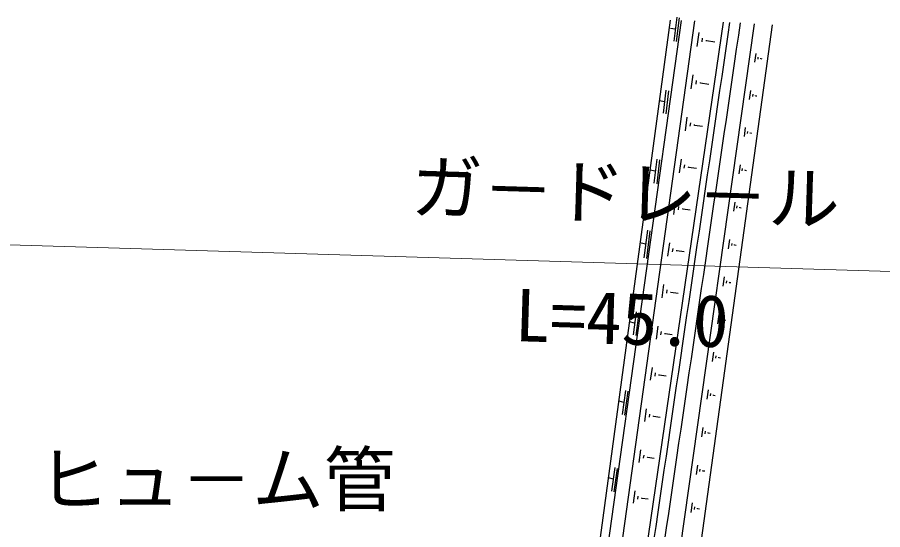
# Model space of a CAD drawing. Units: millimetres, scale not verified. Extents: x 40000 to 680000, y 20000 to 380000.
# Drawn here: x 509504 to 539760, y 340574 to 358499 of the extents above; entities that cross this region are included whole.
import ezdxf
from ezdxf.enums import TextEntityAlignment as Align

# ---------------------------------------------------------------- set-up
doc = ezdxf.new("R2010")
doc.units = ezdxf.units.MM
doc.header["$LTSCALE"] = 1000
doc.layers.add('M-BGD', color=7, linetype='Continuous', lineweight=25)
doc.layers.add('M-STR-HTXT', color=7, linetype='Continuous', lineweight=13)
doc.styles.add('@ＭＳ ゴシック', font='')
doc.styles.add('ＭＳ ゴシック', font='')
doc.styles.get('@ＭＳ ゴシック').set_extended_font_data('@MS Gothic')
doc.styles.get('ＭＳ ゴシック').set_extended_font_data('MS Gothic')

msp = doc.modelspace()

# ---------------------------------------------------------------- linework, layer by layer
at = {"layer": 'M-BGD'}
for p, q in [((528925, 333121), (532344, 358404)), ((532715, 358390), (529170, 333070)), ((529284, 330294), (533194, 358371)), ((530188, 330866), (534194, 358327)), ((531377, 330718), (535281, 358274)), ((535900, 358241), (532122, 330882)), ((532558, 358499), (532453, 357668)), ((532648, 358486), (532543, 357656)), ((534409, 358317), (534349, 357902)), ((534776, 358300), (534714, 357873)), ((532506, 358083), (532341, 358106)), ((533272, 357479), (533340, 357969)), ((533444, 357642), (533461, 357765)), ((533598, 357668), (533602, 357698)), ((533600, 357683), (533892, 357643)), ((534349, 357902), (534276, 357410)), ((534714, 357873), (534642, 357381)), ((534276, 357410), (534204, 356918)), ((534642, 357381), (534570, 356888)), ((535292, 356927), (535336, 357235)), ((535401, 357030), (535412, 357107)), ((535497, 357046), (535500, 357065)), ((535499, 357055), (535533, 357050)), ((534204, 356918), (534132, 356427)), ((534570, 356888), (534498, 356396)), ((533066, 356002), (533134, 356488)), ((534132, 356427), (534060, 355935)), ((533237, 356164), (533254, 356285)), ((533389, 356189), (533393, 356220)), ((533391, 356204), (533676, 356165)), ((534498, 356396), (534426, 355904)), ((532176, 355944), (532083, 355141)), ((532273, 355922), (532181, 355120)), ((534060, 355935), (533988, 355443)), ((534426, 355904), (534354, 355412)), ((535108, 355627), (535152, 355938)), ((532130, 355543), (531951, 355582)), ((535217, 355731), (535228, 355808)), ((535315, 355746), (535317, 355766)), ((535316, 355756), (535354, 355751)), ((533988, 355443), (533916, 354951)), ((534354, 355412), (534282, 354919)), ((532861, 354530), (532928, 355011)), ((533916, 354951), (533843, 354460)), ((534282, 354919), (534210, 354427)), ((533030, 354691), (533047, 354811)), ((533181, 354716), (533185, 354746)), ((533183, 354731), (533461, 354692)), ((534923, 354325), (534968, 354638)), ((533843, 354460), (533771, 353968)), ((534210, 354427), (534138, 353935)), ((535034, 354429), (535045, 354507)), ((535132, 354445), (535134, 354464)), ((535133, 354455), (535174, 354449)), ((533771, 353968), (533699, 353476)), ((534138, 353935), (534066, 353442)), ((531858, 353538), (531762, 352695)), ((531958, 353518), (531862, 352675)), ((532657, 353063), (532723, 353539)), ((533699, 353476), (533627, 352984)), ((534066, 353442), (533994, 352950)), ((531810, 353117), (531627, 353153)), ((532824, 353222), (532841, 353341)), ((532973, 353247), (532978, 353276)), ((532975, 353261), (533247, 353224)), ((534739, 353020), (534783, 353335)), ((534850, 353125), (534861, 353204)), ((534948, 353141), (534951, 353161)), ((534950, 353151), (534994, 353145)), ((533627, 352984), (533555, 352493)), ((533994, 352950), (533922, 352458)), ((533555, 352493), (533483, 352001)), ((533922, 352458), (533850, 351965)), ((532453, 351601), (532519, 352072)), ((533483, 352001), (533410, 351509)), ((533850, 351965), (533778, 351473)), ((534553, 351713), (534598, 352030)), ((534665, 351819), (534677, 351898)), ((532619, 351758), (532636, 351876)), ((532767, 351782), (532771, 351812)), ((532769, 351797), (533034, 351760)), ((534765, 351835), (534768, 351855)), ((534766, 351845), (534814, 351838)), ((533410, 351509), (533338, 351017)), ((533778, 351473), (533706, 350981)), ((531533, 351047), (531414, 350080)), ((531621, 351026), (531502, 350059)), ((533338, 351017), (533266, 350526)), ((533706, 350981), (533634, 350489)), ((534368, 350404), (534413, 350723)), ((531473, 350563), (531311, 350600)), ((532250, 350143), (532315, 350610)), ((532414, 350299), (532431, 350415)), ((533266, 350526), (533194, 350034)), ((533634, 350489), (533562, 349996)), ((534481, 350510), (534492, 350590)), ((534581, 350527), (534584, 350547)), ((534582, 350537), (534633, 350529)), ((532560, 350323), (532565, 350352)), ((532563, 350337), (532821, 350302)), ((533194, 350034), (533122, 349542)), ((533562, 349996), (533490, 349504)), ((533122, 349542), (533050, 349050)), ((533490, 349504), (533418, 349012)), ((534182, 349092), (534228, 349414)), ((534296, 349199), (534307, 349280)), ((534396, 349216), (534399, 349236)), ((534398, 349226), (534452, 349218)), ((532048, 348690), (532112, 349152)), ((532210, 348844), (532227, 348960)), ((532355, 348868), (532359, 348897)), ((532357, 348883), (532609, 348848)), ((533050, 349050), (532977, 348559)), ((533418, 349012), (533346, 348519)), ((532977, 348559), (532905, 348067)), ((533346, 348519), (533274, 348027)), ((531141, 348191), (531030, 347395)), ((531236, 348162), (531125, 347366)), ((532905, 348067), (532833, 347575)), ((533274, 348027), (533202, 347535)), ((533996, 347778), (534042, 348103)), ((534110, 347886), (534122, 347967)), ((531086, 347793), (530912, 347846)), ((531846, 347242), (531910, 347699)), ((534212, 347903), (534215, 347923)), ((534213, 347913), (534270, 347905)), ((532007, 347394), (532023, 347509)), ((532150, 347418), (532154, 347447)), ((532152, 347432), (532397, 347398)), ((532833, 347575), (532761, 347083)), ((533202, 347535), (533130, 347042)), ((532761, 347083), (532689, 346591)), ((533130, 347042), (533058, 346550)), ((533809, 346462), (533856, 346789)), ((532689, 346591), (532617, 346100)), ((533058, 346550), (532986, 346058)), ((533925, 346571), (533936, 346652)), ((534027, 346587), (534030, 346608)), ((534028, 346598), (534089, 346589)), ((531645, 345799), (531708, 346251)), ((531805, 345949), (531820, 346062)), ((531946, 345973), (531950, 346001)), ((531948, 345987), (532187, 345954)), ((532617, 346100), (532544, 345608)), ((532986, 346058), (532914, 345565)), ((532544, 345608), (532472, 345116)), ((532914, 345565), (532842, 345073)), ((530762, 345444), (530646, 344600)), ((530851, 345420), (530735, 344577)), ((533622, 345144), (533669, 345472)), ((533739, 345253), (533750, 345335)), ((533842, 345270), (533844, 345290)), ((533843, 345280), (533907, 345271)), ((530704, 345022), (530541, 345065)), ((532472, 345116), (532400, 344624)), ((532842, 345073), (532770, 344581)), ((531445, 344360), (531507, 344807)), ((532400, 344624), (532328, 344133)), ((531603, 344509), (531618, 344621)), ((531743, 344532), (531747, 344560)), ((531745, 344546), (531977, 344514)), ((532770, 344581), (532698, 344089)), ((532328, 344133), (532256, 343641)), ((532698, 344089), (532626, 343596)), ((533435, 343823), (533482, 344154)), ((533552, 343933), (533564, 344015)), ((533656, 343950), (533659, 343970)), ((533657, 343960), (533724, 343951)), ((532256, 343641), (532184, 343149)), ((532626, 343596), (532554, 343104)), ((531245, 342926), (531307, 343369)), ((531401, 343073), (531417, 343184)), ((531540, 343096), (531544, 343124)), ((531542, 343110), (531767, 343079)), ((532184, 343149), (532111, 342657)), ((532554, 343104), (532482, 342612)), ((533248, 342499), (533295, 342833)), ((530396, 342748), (530273, 341924)), ((530479, 342718), (530356, 341895)), ((532111, 342657), (532039, 342166)), ((532482, 342612), (532410, 342119)), ((533366, 342610), (533377, 342694)), ((533470, 342627), (533473, 342648)), ((533471, 342638), (533542, 342628)), ((530334, 342336), (530181, 342390)), ((531046, 341496), (531107, 341935)), ((532039, 342166), (531967, 341674)), ((532410, 342119), (532338, 341627)), ((531200, 341642), (531216, 341752)), ((531338, 341665), (531342, 341692)), ((531340, 341679), (531559, 341648)), ((531967, 341674), (531895, 341182)), ((532338, 341627), (532266, 341135)), ((533060, 341174), (533108, 341510)), ((533179, 341285), (533190, 341369)), ((533284, 341303), (533287, 341324)), ((533285, 341313), (533359, 341303)), ((531895, 341182), (531823, 340690)), ((532266, 341135), (532194, 340642)), ((531823, 340690), (531751, 340199)), ((532194, 340642), (532122, 340150))]:
    msp.add_line(p, q, dxfattribs=at)
at = {"layer": 'M-STR-HTXT'}
msp.add_line((557382, 349091), (504010, 350693), dxfattribs=at)

# ---------------------------------------------------------------- texts
at = {"layer": 'M-STR-HTXT', "style": 'ＭＳ ゴシック'}
msp.add_text('ガ－ドレ－ル', height=1833, rotation=358.281, dxfattribs=at).set_placement((530726, 350891), align=Align.BOTTOM_CENTER)
at = {"layer": 'M-STR-HTXT', "style": '@ＭＳ ゴシック'}
msp.add_text('L=45.0', height=1833, rotation=358.281, dxfattribs=at).set_placement((530666, 348892), align=Align.TOP_CENTER)
at = {"layer": 'M-STR-HTXT', "style": 'ＭＳ ゴシック'}
msp.add_text('ヒュ－ム管', height=1833, dxfattribs=at).set_placement((510217, 340869), align=Align.BOTTOM_LEFT)

doc.saveas('drawing.dxf')
